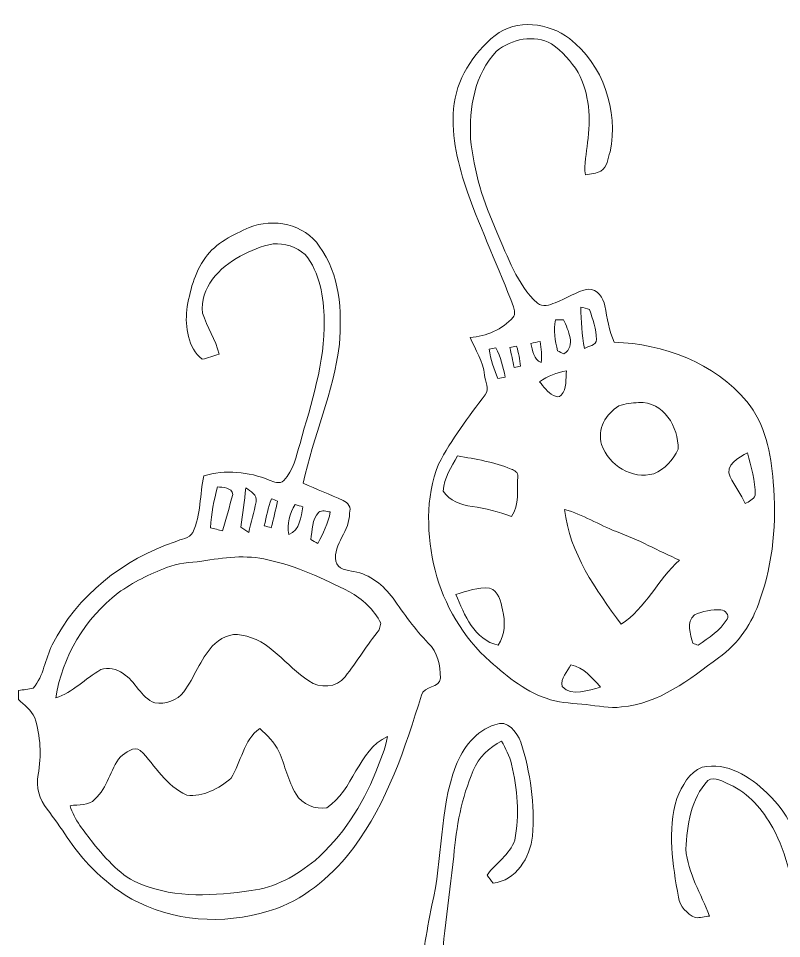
# Model space of a CAD drawing. Header units: centimetres. Extents: x -13 to 13, y -16.3 to 16.4.
# Drawn here: x -12.96 to 4.18, y -4.26 to 16.41 of the extents above; entities that cross this region are included whole.
import ezdxf

# ---------------------------------------------------------------- set-up
doc = ezdxf.new("R2010")
doc.units = ezdxf.units.CM
doc.header["$MEASUREMENT"] = 0
doc.layers.add('Layer 1', color=7, linetype='Continuous')

msp = doc.modelspace()

# ---------------------------------------------------------------- linework, layer by layer
at = {"layer": 'Layer 1', "color": 251, "lineweight": 9}
for points, knots in [([(-2.25337, 16.02365), (-1.7743, 16.40818), (-1.05216, 16.30905), (-0.58332, 15.95415), (-0.58332, 15.95415), (0.17515, 15.37277), (0.51981, 14.33631), (0.32861, 13.40921), (0.32861, 13.40921), (0.27993, 13.26175), (0.2644, 13.07337), (0.12365, 12.97812), (0.12365, 12.97812), (0.01887, 12.91779), (-0.10813, 12.9192), (-0.22384, 12.89239), (-0.22384, 12.89239), (-0.27147, 13.13616), (-0.19174, 13.37852), (-0.17657, 13.62123), (-0.17657, 13.62123), (-0.10566, 14.14969), (-0.13071, 14.71908), (-0.38929, 15.19638), (-0.38929, 15.19638), (-0.5484, 15.44015), (-0.74278, 15.67016), (-0.98372, 15.83632), (-0.98372, 15.83632), (-1.37319, 16.05293), (-1.88507, 15.94851), (-2.2195, 15.67263), (-2.2195, 15.67263), (-2.71551, 15.15581), (-2.84251, 14.39029), (-2.803, 13.70061), (-2.803, 13.70061), (-2.73174, 12.9753), (-2.51901, 12.26798), (-2.21245, 11.60828), (-2.21245, 11.60828), (-1.96515, 11.04842), (-1.77183, 10.43388), (-1.30369, 10.01267), (-1.30369, 10.01267), (-1.19292, 9.91354), (-1.02817, 9.96928), (-0.90647, 10.02008), (-0.90647, 10.02008), (-0.65388, 10.11003), (-0.42704, 10.27478), (-0.16105, 10.32629), (-0.16105, 10.32629), (0.0418, 10.33334), (0.17938, 10.12944), (0.21466, 9.9474), (0.21466, 9.9474), (0.2637, 9.67259), (0.30921, 9.39425), (0.41892, 9.13531), (0.41892, 9.13531), (1.53088, 9.0958), (2.67565, 8.67352), (3.39743, 7.79899), (3.39743, 7.79899), (3.81689, 7.29698), (3.94988, 6.63447), (3.99081, 5.99841), (3.99081, 5.99841), (4.07724, 5.10588), (3.99504, 4.19042), (3.69482, 3.3427), (3.69482, 3.3427), (3.52161, 2.83117), (3.2154, 2.35316), (2.76349, 2.04518), (2.76349, 2.04518), (2.11508, 1.55658), (1.42645, 1.01084), (0.58614, 0.94099), (0.58614, 0.94099), (0.31944, 0.90007), (0.05556, 0.96815), (-0.20867, 0.99214), (-0.20867, 0.99214), (-0.47467, 1.02707), (-0.74807, 1.02036), (-1.00595, 1.10256), (-1.00595, 1.10256), (-1.53088, 1.25496), (-1.96762, 1.60456), (-2.36626, 1.9644), (-2.36626, 1.9644), (-2.97692, 2.4978), (-3.39814, 3.23087), (-3.6038, 4.01121), (-3.6038, 4.01121), (-3.78302, 4.79226), (-3.83452, 5.63822), (-3.52196, 6.39387), (-3.52196, 6.39387), (-3.23727, 6.95373), (-2.85027, 7.45256), (-2.47774, 7.95491), (-2.47774, 7.95491), (-2.36732, 8.08227), (-2.48797, 8.25513), (-2.49079, 8.39695), (-2.49079, 8.39695), (-2.52748, 8.70457), (-2.6947, 8.96421), (-2.81676, 9.24044), (-2.81676, 9.24044), (-2.45375, 9.26443), (-2.08792, 9.41365), (-1.85015, 9.69587), (-1.85015, 9.69587), (-1.78806, 9.76114), (-1.81981, 9.85356), (-1.8438, 9.9273), (-1.8438, 9.9273), (-2.15777, 10.79689), (-2.56699, 11.62874), (-2.87214, 12.50151), (-2.87214, 12.50151), (-3.08487, 13.10159), (-3.23656, 13.73659), (-3.18541, 14.37723), (-3.18541, 14.37723), (-3.1339, 15.02846), (-2.75643, 15.62148), (-2.25337, 16.02365), (-2.25337, 16.02365), (-2.25337, 16.02365), (-2.25337, 16.02365), (-2.25337, 16.02365)], [0, 0, 0, 0, 0.02857143, 0.02857143, 0.02857143, 0.02857143, 0.05714286, 0.05714286, 0.05714286, 0.05714286, 0.08571429, 0.08571429, 0.08571429, 0.08571429, 0.11428571, 0.11428571, 0.11428571, 0.11428571, 0.14285714, 0.14285714, 0.14285714, 0.14285714, 0.17142857, 0.17142857, 0.17142857, 0.17142857, 0.2, 0.2, 0.2, 0.2, 0.22857143, 0.22857143, 0.22857143, 0.22857143, 0.25714286, 0.25714286, 0.25714286, 0.25714286, 0.28571429, 0.28571429, 0.28571429, 0.28571429, 0.31428571, 0.31428571, 0.31428571, 0.31428571, 0.34285714, 0.34285714, 0.34285714, 0.34285714, 0.37142857, 0.37142857, 0.37142857, 0.37142857, 0.4, 0.4, 0.4, 0.4, 0.42857143, 0.42857143, 0.42857143, 0.42857143, 0.45714286, 0.45714286, 0.45714286, 0.45714286, 0.48571429, 0.48571429, 0.48571429, 0.48571429, 0.51428571, 0.51428571, 0.51428571, 0.51428571, 0.54285714, 0.54285714, 0.54285714, 0.54285714, 0.57142857, 0.57142857, 0.57142857, 0.57142857, 0.6, 0.6, 0.6, 0.6, 0.62857143, 0.62857143, 0.62857143, 0.62857143, 0.65714286, 0.65714286, 0.65714286, 0.65714286, 0.68571429, 0.68571429, 0.68571429, 0.68571429, 0.71428571, 0.71428571, 0.71428571, 0.71428571, 0.74285714, 0.74285714, 0.74285714, 0.74285714, 0.77142857, 0.77142857, 0.77142857, 0.77142857, 0.8, 0.8, 0.8, 0.8, 0.82857143, 0.82857143, 0.82857143, 0.82857143, 0.85714286, 0.85714286, 0.85714286, 0.85714286, 0.88571429, 0.88571429, 0.88571429, 0.88571429, 0.91428571, 0.91428571, 0.91428571, 0.91428571, 0.94285714, 0.94285714, 0.94285714, 0.94285714, 1, 1, 1, 1]), ([(-7.77717, 11.70847), (-7.23918, 11.93354), (-6.53645, 11.78855), (-6.20307, 11.28796), (-6.20307, 11.28796), (-5.73882, 10.66072), (-5.68872, 9.83769), (-5.75293, 9.08733), (-5.75293, 9.08733), (-5.88381, 8.01312), (-6.3343, 7.01512), (-6.56679, 5.96525), (-6.56679, 5.96525), (-6.26904, 5.83049), (-5.96107, 5.71971), (-5.6672, 5.57613), (-5.6672, 5.57613), (-5.56419, 5.52851), (-5.47247, 5.42338), (-5.52821, 5.29321), (-5.52821, 5.29321), (-5.50104, 4.8988), (-5.89545, 4.60988), (-5.83548, 4.21124), (-5.83548, 4.21124), (-5.78609, 4.03379), (-5.57583, 4.00451), (-5.42379, 3.98087), (-5.42379, 3.98087), (-5.06113, 3.92267), (-4.76056, 3.67043), (-4.54713, 3.38291), (-4.54713, 3.38291), (-4.29842, 3.03543), (-4.05748, 2.67912), (-3.75444, 2.37503), (-3.75444, 2.37503), (-3.54101, 2.17677), (-3.48245, 1.86844), (-3.48104, 1.58939), (-3.48104, 1.58939), (-3.50362, 1.35656), (-3.84722, 1.41935), (-3.90931, 1.20733), (-3.90931, 1.20733), (-4.27302, 0.01389), (-4.67519, -1.20214), (-5.42837, -2.21426), (-5.42837, -2.21426), (-5.87181, -2.81398), (-6.45813, -3.32163), (-7.16086, -3.58938), (-7.16086, -3.58938), (-8.15887, -3.93687), (-9.2994, -3.92805), (-10.25614, -3.45568), (-10.25614, -3.45568), (-10.68617, -3.25354), (-11.052, -2.9431), (-11.38255, -2.60619), (-11.38255, -2.60619), (-11.74239, -2.22731), (-11.99604, -1.76517), (-12.31918, -1.35736), (-12.31918, -1.35736), (-12.48816, -1.13793), (-12.58165, -0.85889), (-12.51638, -0.58019), (-12.51638, -0.58019), (-12.44336, -0.1558), (-12.46276, 0.28623), (-12.59717, 0.69687), (-12.59717, 0.69687), (-12.66631, 0.8729), (-12.83459, 0.98085), (-12.96265, 1.11032), (-12.96265, 1.11032), (-12.96194, 1.16077), (-12.96088, 1.26131), (-12.96018, 1.31176), (-12.96018, 1.31176), (-12.85011, 1.3294), (-12.73652, 1.33222), (-12.62892, 1.36326), (-12.62892, 1.36326), (-12.3915, 1.63808), (-12.36504, 2.01837), (-12.20347, 2.33375), (-12.20347, 2.33375), (-11.64502, 3.43971), (-10.60715, 4.26239), (-9.44087, 4.65115), (-9.44087, 4.65115), (-9.31351, 4.71747), (-9.11877, 4.71324), (-9.04575, 4.85823), (-9.04575, 4.85823), (-8.85631, 5.25793), (-8.88983, 5.71195), (-8.79916, 6.13388), (-8.79916, 6.13388), (-8.31797, 6.27287), (-7.78775, 6.22666), (-7.32632, 6.0358), (-7.32632, 6.0358), (-7.22577, 5.99947), (-7.09419, 5.93385), (-7.00176, 6.02557), (-7.00176, 6.02557), (-6.79009, 6.25347), (-6.71989, 6.56991), (-6.63664, 6.85919), (-6.63664, 6.85919), (-6.38334, 7.76618), (-6.07325, 8.67952), (-6.09371, 9.63343), (-6.09371, 9.63343), (-6.10359, 10.14708), (-6.18579, 10.69776), (-6.5241, 11.10663), (-6.5241, 11.10663), (-6.71707, 11.2802), (-6.98518, 11.36028), (-7.24235, 11.34088), (-7.24235, 11.34088), (-7.50306, 11.30348), (-7.74824, 11.18636), (-7.98001, 11.0643), (-7.98001, 11.0643), (-8.44744, 10.82159), (-8.89194, 10.35345), (-8.82633, 9.7876), (-8.82633, 9.7876), (-8.72367, 9.47292), (-8.52894, 9.19387), (-8.45591, 8.86755), (-8.45591, 8.86755), (-8.57903, 8.81887), (-8.70496, 8.78041), (-8.83409, 8.75184), (-8.83409, 8.75184), (-9.15794, 9.0136), (-9.21756, 9.47292), (-9.18122, 9.86133), (-9.18122, 9.86133), (-9.11278, 10.2702), (-9.01224, 10.69282), (-8.76282, 11.03325), (-8.76282, 11.03325), (-8.524, 11.36804), (-8.14264, 11.54901), (-7.77717, 11.70847), (-7.77717, 11.70847), (-7.77717, 11.70847), (-7.77717, 11.70847), (-7.77717, 11.70847)], [0, 0, 0, 0, 0.025, 0.025, 0.025, 0.025, 0.05, 0.05, 0.05, 0.05, 0.075, 0.075, 0.075, 0.075, 0.1, 0.1, 0.1, 0.1, 0.125, 0.125, 0.125, 0.125, 0.15, 0.15, 0.15, 0.15, 0.175, 0.175, 0.175, 0.175, 0.2, 0.2, 0.2, 0.2, 0.225, 0.225, 0.225, 0.225, 0.25, 0.25, 0.25, 0.25, 0.275, 0.275, 0.275, 0.275, 0.3, 0.3, 0.3, 0.3, 0.325, 0.325, 0.325, 0.325, 0.35, 0.35, 0.35, 0.35, 0.375, 0.375, 0.375, 0.375, 0.4, 0.4, 0.4, 0.4, 0.425, 0.425, 0.425, 0.425, 0.45, 0.45, 0.45, 0.45, 0.475, 0.475, 0.475, 0.475, 0.5, 0.5, 0.5, 0.5, 0.525, 0.525, 0.525, 0.525, 0.55, 0.55, 0.55, 0.55, 0.575, 0.575, 0.575, 0.575, 0.6, 0.6, 0.6, 0.6, 0.625, 0.625, 0.625, 0.625, 0.65, 0.65, 0.65, 0.65, 0.675, 0.675, 0.675, 0.675, 0.7, 0.7, 0.7, 0.7, 0.725, 0.725, 0.725, 0.725, 0.75, 0.75, 0.75, 0.75, 0.775, 0.775, 0.775, 0.775, 0.8, 0.8, 0.8, 0.8, 0.825, 0.825, 0.825, 0.825, 0.85, 0.85, 0.85, 0.85, 0.875, 0.875, 0.875, 0.875, 0.9, 0.9, 0.9, 0.9, 0.925, 0.925, 0.925, 0.925, 0.95, 0.95, 0.95, 0.95, 1, 1, 1, 1]), ([(-0.32967, 9.92271), (-0.31556, 9.61191), (-0.3071, 9.29865), (-0.24677, 8.99279), (-0.24677, 8.99279), (-0.1681, 9.045), (0.02628, 9.05558), (0.02063, 9.19493), (0.02063, 9.19493), (0.0224, 9.42635), (-0.06333, 9.65213), (-0.13318, 9.87015), (-0.13318, 9.87015), (-0.18221, 9.8832), (-0.28029, 9.90966), (-0.32967, 9.92271), (-0.32967, 9.92271), (-0.32967, 9.92271), (-0.32967, 9.92271), (-0.32967, 9.92271)], [0, 0, 0, 0, 0.16666667, 0.16666667, 0.16666667, 0.16666667, 0.33333333, 0.33333333, 0.33333333, 0.33333333, 0.5, 0.5, 0.5, 0.5, 0.66666667, 0.66666667, 0.66666667, 0.66666667, 1, 1, 1, 1]), ([(-0.90047, 9.6359), (-0.94104, 9.40271), (-0.90647, 9.16459), (-0.84967, 8.93705), (-0.84967, 8.93705), (-0.80275, 8.91623), (-0.75583, 8.89507), (-0.70856, 8.87355), (-0.70856, 8.87355), (-0.42634, 9.04923), (-0.61472, 9.40695), (-0.71632, 9.63625), (-0.71632, 9.63625), (-0.77805, 9.63625), (-0.83909, 9.6359), (-0.90047, 9.6359), (-0.90047, 9.6359), (-0.90047, 9.6359), (-0.90047, 9.6359), (-0.90047, 9.6359)], [0, 0, 0, 0, 0.16666667, 0.16666667, 0.16666667, 0.16666667, 0.33333333, 0.33333333, 0.33333333, 0.33333333, 0.5, 0.5, 0.5, 0.5, 0.66666667, 0.66666667, 0.66666667, 0.66666667, 1, 1, 1, 1]), ([(-1.45398, 9.10744), (-1.40494, 8.94693), (-1.39577, 8.7462), (-1.2162, 8.67423), (-1.2162, 8.67423), (-1.20104, 8.83333), (-1.21762, 8.99349), (-1.23949, 9.15118), (-1.23949, 9.15118), (-1.3111, 9.13601), (-1.38236, 9.12155), (-1.45398, 9.10744), (-1.45398, 9.10744), (-1.45398, 9.10744), (-1.45398, 9.10744), (-1.45398, 9.10744)], [0, 0, 0, 0, 0.2, 0.2, 0.2, 0.2, 0.4, 0.4, 0.4, 0.4, 0.6, 0.6, 0.6, 0.6, 1, 1, 1, 1]), ([(-2.39095, 8.97656), (-2.34509, 8.75078), (-2.28547, 8.52712), (-2.19022, 8.31651), (-2.19022, 8.31651), (-2.13625, 8.3278), (-2.08192, 8.33909), (-2.02724, 8.35038), (-2.02724, 8.35038), (-2.07698, 8.5751), (-2.12743, 8.80299), (-2.23679, 9.0076), (-2.23679, 9.0076), (-2.2883, 8.99737), (-2.3398, 8.98714), (-2.39095, 8.97656), (-2.39095, 8.97656), (-2.39095, 8.97656), (-2.39095, 8.97656), (-2.39095, 8.97656)], [0, 0, 0, 0, 0.16666667, 0.16666667, 0.16666667, 0.16666667, 0.33333333, 0.33333333, 0.33333333, 0.33333333, 0.5, 0.5, 0.5, 0.5, 0.66666667, 0.66666667, 0.66666667, 0.66666667, 1, 1, 1, 1]), ([(-1.92105, 9.01431), (-1.88966, 8.86508), (-1.85826, 8.71691), (-1.8258, 8.56769), (-1.8258, 8.56769), (-1.77783, 8.57686), (-1.72985, 8.58568), (-1.68187, 8.5945), (-1.68187, 8.5945), (-1.70092, 8.74584), (-1.72279, 8.89718), (-1.77148, 9.04253), (-1.77148, 9.04253), (-1.82157, 9.033), (-1.87131, 9.02383), (-1.92105, 9.01431), (-1.92105, 9.01431), (-1.92105, 9.01431), (-1.92105, 9.01431), (-1.92105, 9.01431)], [0, 0, 0, 0, 0.16666667, 0.16666667, 0.16666667, 0.16666667, 0.33333333, 0.33333333, 0.33333333, 0.33333333, 0.5, 0.5, 0.5, 0.5, 0.66666667, 0.66666667, 0.66666667, 0.66666667, 1, 1, 1, 1]), ([(-1.25572, 8.24666), (-1.16505, 8.13201), (-1.07439, 8.00889), (-0.94421, 7.93657), (-0.94421, 7.93657), (-0.8913, 7.91011), (-0.81086, 7.8833), (-0.77135, 7.94504), (-0.77135, 7.94504), (-0.63694, 8.08968), (-0.67046, 8.31298), (-0.64823, 8.49114), (-0.64823, 8.49114), (-0.8666, 8.45551), (-1.07404, 8.3719), (-1.25572, 8.24666), (-1.25572, 8.24666), (-1.25572, 8.24666), (-1.25572, 8.24666), (-1.25572, 8.24666)], [0, 0, 0, 0, 0.16666667, 0.16666667, 0.16666667, 0.16666667, 0.33333333, 0.33333333, 0.33333333, 0.33333333, 0.5, 0.5, 0.5, 0.5, 0.66666667, 0.66666667, 0.66666667, 0.66666667, 1, 1, 1, 1]), ([(0.97031, 7.77853), (0.82073, 7.77006), (0.66692, 7.76018), (0.52828, 7.70127), (0.52828, 7.70127), (0.23442, 7.53158), (0.03439, 7.17739), (0.13917, 6.83414), (0.13917, 6.83414), (0.29792, 6.36847), (0.82426, 6.04145), (1.3118, 6.17938), (1.3118, 6.17938), (1.55698, 6.27463), (1.75171, 6.49159), (1.85578, 6.72725), (1.85578, 6.72725), (1.87589, 7.22396), (1.52912, 7.81521), (0.97031, 7.77853), (0.97031, 7.77853), (0.97031, 7.77853), (0.97031, 7.77853), (0.97031, 7.77853)], [0, 0, 0, 0, 0.14285714, 0.14285714, 0.14285714, 0.14285714, 0.28571429, 0.28571429, 0.28571429, 0.28571429, 0.42857143, 0.42857143, 0.42857143, 0.42857143, 0.57142857, 0.57142857, 0.57142857, 0.57142857, 0.71428571, 0.71428571, 0.71428571, 0.71428571, 1, 1, 1, 1]), ([(3.02349, 6.10989), (3.13991, 5.91127), (3.26585, 5.7176), (3.36357, 5.5077), (3.36357, 5.5077), (3.44717, 5.5525), (3.55336, 5.59765), (3.59076, 5.69467), (3.59076, 5.69467), (3.59358, 6.02063), (3.49903, 6.33708), (3.41825, 6.64928), (3.41825, 6.64928), (3.22563, 6.55333), (2.90319, 6.36671), (3.02349, 6.10989), (3.02349, 6.10989), (3.02349, 6.10989), (3.02349, 6.10989), (3.02349, 6.10989)], [0, 0, 0, 0, 0.16666667, 0.16666667, 0.16666667, 0.16666667, 0.33333333, 0.33333333, 0.33333333, 0.33333333, 0.5, 0.5, 0.5, 0.5, 0.66666667, 0.66666667, 0.66666667, 0.66666667, 1, 1, 1, 1]), ([(-3.09686, 6.57873), (-3.2408, 6.33425), (-3.40519, 6.08272), (-3.41965, 5.79098), (-3.41965, 5.79098), (-3.28172, 5.56837), (-3.01749, 5.48124), (-2.77231, 5.4449), (-2.77231, 5.4449), (-2.46786, 5.40327), (-2.16976, 5.32602), (-1.8819, 5.21842), (-1.8819, 5.21842), (-1.69351, 5.48053), (-1.76971, 5.81673), (-1.74079, 6.118), (-1.74079, 6.118), (-1.72914, 6.20761), (-1.82298, 6.25841), (-1.89213, 6.28451), (-1.89213, 6.28451), (-2.27665, 6.44185), (-2.68976, 6.50923), (-3.09686, 6.57873), (-3.09686, 6.57873), (-3.09686, 6.57873), (-3.09686, 6.57873), (-3.09686, 6.57873)], [0, 0, 0, 0, 0.125, 0.125, 0.125, 0.125, 0.25, 0.25, 0.25, 0.25, 0.375, 0.375, 0.375, 0.375, 0.5, 0.5, 0.5, 0.5, 0.625, 0.625, 0.625, 0.625, 0.75, 0.75, 0.75, 0.75, 1, 1, 1, 1]), ([(-8.49154, 5.88658), (-8.56633, 5.5846), (-8.633, 5.27874), (-8.64959, 4.96689), (-8.64959, 4.96689), (-8.55716, 4.94008), (-8.46861, 4.91997), (-8.37407, 4.89351), (-8.37407, 4.89351), (-8.30139, 5.16797), (-8.21532, 5.43961), (-8.14899, 5.71513), (-8.14899, 5.71513), (-8.16416, 5.876), (-8.37054, 5.86859), (-8.49154, 5.88658), (-8.49154, 5.88658), (-8.49154, 5.88658), (-8.49154, 5.88658), (-8.49154, 5.88658)], [0, 0, 0, 0, 0.16666667, 0.16666667, 0.16666667, 0.16666667, 0.33333333, 0.33333333, 0.33333333, 0.33333333, 0.5, 0.5, 0.5, 0.5, 0.66666667, 0.66666667, 0.66666667, 0.66666667, 1, 1, 1, 1]), ([(-7.85231, 5.85977), (-7.88723, 5.5659), (-7.92498, 5.27275), (-7.96731, 4.97994), (-7.96731, 4.97994), (-7.90805, 4.93796), (-7.84878, 4.89633), (-7.78881, 4.85541), (-7.78881, 4.85541), (-7.74365, 5.0886), (-7.66639, 5.31473), (-7.62265, 5.54791), (-7.62265, 5.54791), (-7.59372, 5.69961), (-7.74612, 5.78886), (-7.85231, 5.85977), (-7.85231, 5.85977), (-7.85231, 5.85977), (-7.85231, 5.85977), (-7.85231, 5.85977)], [0, 0, 0, 0, 0.16666667, 0.16666667, 0.16666667, 0.16666667, 0.33333333, 0.33333333, 0.33333333, 0.33333333, 0.5, 0.5, 0.5, 0.5, 0.66666667, 0.66666667, 0.66666667, 0.66666667, 1, 1, 1, 1]), ([(-7.27869, 5.61741), (-7.35066, 5.42021), (-7.39087, 5.21348), (-7.43956, 5.00957), (-7.43956, 5.00957), (-7.38805, 4.99511), (-7.3369, 4.981), (-7.28504, 4.96653), (-7.28504, 4.96653), (-7.2293, 5.16409), (-7.18556, 5.36447), (-7.14393, 5.5652), (-7.14393, 5.5652), (-7.18909, 5.58284), (-7.23389, 5.60012), (-7.27869, 5.61741), (-7.27869, 5.61741), (-7.27869, 5.61741), (-7.27869, 5.61741), (-7.27869, 5.61741)], [0, 0, 0, 0, 0.16666667, 0.16666667, 0.16666667, 0.16666667, 0.33333333, 0.33333333, 0.33333333, 0.33333333, 0.5, 0.5, 0.5, 0.5, 0.66666667, 0.66666667, 0.66666667, 0.66666667, 1, 1, 1, 1]), ([(-6.74459, 5.48829), (-6.87088, 5.28474), (-6.93897, 5.05226), (-6.88605, 4.81202), (-6.88605, 4.81202), (-6.63664, 4.91044), (-6.61688, 5.2096), (-6.57067, 5.43432), (-6.57067, 5.43432), (-6.62887, 5.45266), (-6.68673, 5.47065), (-6.74459, 5.48829), (-6.74459, 5.48829), (-6.74459, 5.48829), (-6.74459, 5.48829), (-6.74459, 5.48829)], [0, 0, 0, 0, 0.2, 0.2, 0.2, 0.2, 0.4, 0.4, 0.4, 0.4, 0.6, 0.6, 0.6, 0.6, 1, 1, 1, 1]), ([(-0.69268, 5.3754), (-0.58367, 4.3908), (0.01393, 3.57483), (0.57555, 2.79695), (0.57555, 2.79695), (1.13259, 3.16066), (1.39754, 3.80272), (1.88965, 4.23593), (1.88965, 4.23593), (1.41659, 4.4476), (0.96185, 4.7016), (0.47325, 4.87799), (0.47325, 4.87799), (0.07743, 5.02686), (-0.28099, 5.26851), (-0.69268, 5.3754), (-0.69268, 5.3754), (-0.69268, 5.3754), (-0.69268, 5.3754), (-0.69268, 5.3754)], [0, 0, 0, 0, 0.16666667, 0.16666667, 0.16666667, 0.16666667, 0.33333333, 0.33333333, 0.33333333, 0.33333333, 0.5, 0.5, 0.5, 0.5, 0.66666667, 0.66666667, 0.66666667, 0.66666667, 1, 1, 1, 1]), ([(-6.21718, 5.31332), (-6.37382, 5.15386), (-6.36041, 4.9048), (-6.39498, 4.69948), (-6.39498, 4.69948), (-6.34242, 4.67126), (-6.28985, 4.64233), (-6.23729, 4.6134), (-6.23729, 4.6134), (-6.11876, 4.83812), (-6.00164, 5.06778), (-5.95683, 5.32072), (-5.95683, 5.32072), (-6.0415, 5.32848), (-6.14239, 5.37435), (-6.21718, 5.31332), (-6.21718, 5.31332), (-6.21718, 5.31332), (-6.21718, 5.31332), (-6.21718, 5.31332)], [0, 0, 0, 0, 0.16666667, 0.16666667, 0.16666667, 0.16666667, 0.33333333, 0.33333333, 0.33333333, 0.33333333, 0.5, 0.5, 0.5, 0.5, 0.66666667, 0.66666667, 0.66666667, 0.66666667, 1, 1, 1, 1]), ([(-8.84361, 4.21124), (-9.10961, 4.18795), (-9.3816, 4.16961), (-9.63348, 4.07365), (-9.63348, 4.07365), (-10.01413, 3.92161), (-10.38878, 3.7431), (-10.72074, 3.50074), (-10.72074, 3.50074), (-11.46687, 2.93065), (-11.97487, 2.06811), (-12.1255, 1.14172), (-12.1255, 1.14172), (-11.74133, 1.26766), (-11.45946, 1.57987), (-11.11444, 1.77742), (-11.11444, 1.77742), (-10.94899, 1.84163), (-10.75214, 1.79471), (-10.61138, 1.69205), (-10.61138, 1.69205), (-10.33057, 1.51813), (-10.21838, 1.14877), (-9.89771, 1.03095), (-9.89771, 1.03095), (-9.65818, 0.99285), (-9.39254, 1.08668), (-9.24578, 1.28283), (-9.24578, 1.28283), (-9.00765, 1.60809), (-8.87995, 2.0032), (-8.60655, 2.30447), (-8.60655, 2.30447), (-8.43898, 2.47522), (-8.19874, 2.61809), (-7.94967, 2.55459), (-7.94967, 2.55459), (-7.31362, 2.45864), (-6.94955, 1.85257), (-6.44049, 1.52695), (-6.44049, 1.52695), (-6.1999, 1.34986), (-5.81219, 1.36961), (-5.62557, 1.61585), (-5.62557, 1.61585), (-5.35464, 1.9584), (-5.12816, 2.33446), (-4.85511, 2.67595), (-4.85511, 2.67595), (-4.85511, 2.67595), (-4.82442, 2.81988), (-4.82442, 2.81988), (-4.82442, 2.81988), (-4.96482, 3.12927), (-5.24034, 3.36104), (-5.52821, 3.52967), (-5.52821, 3.52967), (-6.11276, 3.82565), (-6.71495, 4.10399), (-7.35807, 4.24687), (-7.35807, 4.24687), (-7.84596, 4.36399), (-8.35607, 4.30014), (-8.84361, 4.21124), (-8.84361, 4.21124), (-8.84361, 4.21124), (-8.84361, 4.21124), (-8.84361, 4.21124)], [0, 0, 0, 0, 0.05555556, 0.05555556, 0.05555556, 0.05555556, 0.11111111, 0.11111111, 0.11111111, 0.11111111, 0.16666667, 0.16666667, 0.16666667, 0.16666667, 0.22222222, 0.22222222, 0.22222222, 0.22222222, 0.27777778, 0.27777778, 0.27777778, 0.27777778, 0.33333333, 0.33333333, 0.33333333, 0.33333333, 0.38888889, 0.38888889, 0.38888889, 0.38888889, 0.44444444, 0.44444444, 0.44444444, 0.44444444, 0.5, 0.5, 0.5, 0.5, 0.55555556, 0.55555556, 0.55555556, 0.55555556, 0.61111111, 0.61111111, 0.61111111, 0.61111111, 0.66666667, 0.66666667, 0.66666667, 0.66666667, 0.72222222, 0.72222222, 0.72222222, 0.72222222, 0.77777778, 0.77777778, 0.77777778, 0.77777778, 0.83333333, 0.83333333, 0.83333333, 0.83333333, 0.88888889, 0.88888889, 0.88888889, 0.88888889, 1, 1, 1, 1]), ([(-3.13496, 3.46758), (-2.94446, 3.01073), (-2.72362, 2.44523), (-2.18246, 2.3267), (-2.18246, 2.3267), (-2.03289, 2.56306), (-2.01877, 2.85269), (-2.08721, 3.11974), (-2.08721, 3.11974), (-2.12919, 3.30389), (-2.168, 3.54802), (-2.3772, 3.60975), (-2.3772, 3.60975), (-2.63825, 3.63515), (-2.88872, 3.5392), (-3.13496, 3.46758), (-3.13496, 3.46758), (-3.13496, 3.46758), (-3.13496, 3.46758), (-3.13496, 3.46758)], [0, 0, 0, 0, 0.16666667, 0.16666667, 0.16666667, 0.16666667, 0.33333333, 0.33333333, 0.33333333, 0.33333333, 0.5, 0.5, 0.5, 0.5, 0.66666667, 0.66666667, 0.66666667, 0.66666667, 1, 1, 1, 1]), ([(2.22373, 3.00897), (2.0223, 2.85057), (2.14153, 2.57082), (2.18845, 2.37221), (2.18845, 2.37221), (2.22902, 2.35704), (2.26995, 2.34116), (2.31122, 2.32564), (2.31122, 2.32564), (2.54582, 2.49533), (2.8023, 2.65655), (2.95787, 2.90949), (2.95787, 2.90949), (3.0182, 3.0132), (2.91695, 3.1074), (2.81923, 3.12362), (2.81923, 3.12362), (2.61673, 3.1335), (2.40576, 3.09505), (2.22373, 3.00897), (2.22373, 3.00897), (2.22373, 3.00897), (2.22373, 3.00897), (2.22373, 3.00897)], [0, 0, 0, 0, 0.14285714, 0.14285714, 0.14285714, 0.14285714, 0.28571429, 0.28571429, 0.28571429, 0.28571429, 0.42857143, 0.42857143, 0.42857143, 0.42857143, 0.57142857, 0.57142857, 0.57142857, 0.57142857, 0.71428571, 0.71428571, 0.71428571, 0.71428571, 1, 1, 1, 1]), ([(-0.55016, 1.88749), (-0.62954, 1.73615), (-0.7964, 1.58375), (-0.74736, 1.3996), (-0.74736, 1.3996), (-0.52335, 1.15971), (-0.15752, 1.32234), (0.11624, 1.38478), (0.11624, 1.38478), (-0.06827, 1.59363), (-0.26476, 1.82258), (-0.55016, 1.88749)], [0, 0, 0, 0, 0.25, 0.25, 0.25, 0.25, 0.5, 0.5, 0.5, 0.5, 1, 1, 1, 1]), ([(-2.2576, 0.53988), (-1.97397, 0.66935), (-1.76513, 0.37584), (-1.67482, 0.149), (-1.67482, 0.149), (-1.46244, -0.52974), (-1.35555, -1.25082), (-1.41658, -1.96202), (-1.41658, -1.96202), (-1.46315, -2.44639), (-1.78241, -2.95615), (-2.30064, -3.02141), (-2.30064, -3.02141), (-2.34404, -2.95897), (-2.38778, -2.89688), (-2.43188, -2.8355), (-2.43188, -2.8355), (-2.24102, -2.56104), (-1.91929, -2.38077), (-1.81169, -2.05198), (-1.81169, -2.05198), (-1.69951, -1.48824), (-1.7549, -0.90051), (-1.88578, -0.34454), (-1.88578, -0.34454), (-1.9267, -0.15897), (-2.02301, 0.00789), (-2.10909, 0.1744), (-2.10909, 0.1744), (-2.38425, 0.02659), (-2.63014, -0.19249), (-2.74444, -0.48988), (-2.74444, -0.48988), (-3.0069, -1.09595), (-3.12544, -1.75635), (-3.18259, -2.41146), (-3.18259, -2.41146), (-3.28242, -3.40488), (-3.47822, -4.39301), (-3.44435, -5.39596), (-3.44435, -5.39596), (-3.44117, -5.50426), (-3.36004, -5.60868), (-3.24891, -5.62174), (-3.24891, -5.62174), (-2.96528, -5.65384), (-2.68694, -5.572), (-2.40683, -5.54236), (-2.40683, -5.54236), (-2.45692, -5.96076), (-2.422, -6.38268), (-2.45269, -6.80178), (-2.45269, -6.80178), (-1.0758, -7.63081), (-0.19315, -9.24935), (-0.34661, -10.86402), (-0.34661, -10.86402), (-0.54275, -12.37108), (-1.34744, -13.83405), (-2.63684, -14.67155), (-2.63684, -14.67155), (-3.20199, -15.05255), (-3.85498, -15.31572), (-4.53549, -15.38486), (-4.53549, -15.38486), (-5.12498, -15.46459), (-5.76563, -15.48611), (-6.3082, -15.20459), (-6.3082, -15.20459), (-6.8737, -14.89168), (-7.39299, -14.48422), (-7.78951, -13.97058), (-7.78951, -13.97058), (-8.2513, -13.37262), (-8.64359, -12.67306), (-8.68521, -11.90153), (-8.68521, -11.90153), (-8.74766, -10.94727), (-8.7085, -9.95173), (-8.3155, -9.0645), (-8.3155, -9.0645), (-7.89499, -8.05908), (-6.99259, -7.31895), (-5.984, -6.95065), (-5.984, -6.95065), (-5.72717, -6.87233), (-5.49222, -6.69524), (-5.40615, -6.43277), (-5.40615, -6.43277), (-5.3056, -6.08811), (-5.31725, -5.72298), (-5.26574, -5.37056), (-5.26574, -5.37056), (-5.25339, -5.2933), (-5.21424, -5.20758), (-5.12744, -5.19558), (-5.12744, -5.19558), (-4.708, -5.13596), (-4.32876, -5.36421), (-3.91672, -5.38255), (-3.91672, -5.38255), (-3.91813, -4.75073), (-3.7936, -4.12914), (-3.6733, -3.51177), (-3.6733, -3.51177), (-3.42318, -2.4806), (-3.51561, -1.38523), (-3.13496, -0.38299), (-3.13496, -0.38299), (-2.97974, 0.01883), (-2.68447, 0.4097), (-2.2576, 0.53988), (-2.2576, 0.53988), (-2.2576, 0.53988), (-2.2576, 0.53988), (-2.2576, 0.53988)], [0, 0, 0, 0, 0.03333333, 0.03333333, 0.03333333, 0.03333333, 0.06666667, 0.06666667, 0.06666667, 0.06666667, 0.1, 0.1, 0.1, 0.1, 0.13333333, 0.13333333, 0.13333333, 0.13333333, 0.16666667, 0.16666667, 0.16666667, 0.16666667, 0.2, 0.2, 0.2, 0.2, 0.23333333, 0.23333333, 0.23333333, 0.23333333, 0.26666667, 0.26666667, 0.26666667, 0.26666667, 0.3, 0.3, 0.3, 0.3, 0.33333333, 0.33333333, 0.33333333, 0.33333333, 0.36666667, 0.36666667, 0.36666667, 0.36666667, 0.4, 0.4, 0.4, 0.4, 0.43333333, 0.43333333, 0.43333333, 0.43333333, 0.46666667, 0.46666667, 0.46666667, 0.46666667, 0.5, 0.5, 0.5, 0.5, 0.53333333, 0.53333333, 0.53333333, 0.53333333, 0.56666667, 0.56666667, 0.56666667, 0.56666667, 0.6, 0.6, 0.6, 0.6, 0.63333333, 0.63333333, 0.63333333, 0.63333333, 0.66666667, 0.66666667, 0.66666667, 0.66666667, 0.7, 0.7, 0.7, 0.7, 0.73333333, 0.73333333, 0.73333333, 0.73333333, 0.76666667, 0.76666667, 0.76666667, 0.76666667, 0.8, 0.8, 0.8, 0.8, 0.83333333, 0.83333333, 0.83333333, 0.83333333, 0.86666667, 0.86666667, 0.86666667, 0.86666667, 0.9, 0.9, 0.9, 0.9, 0.93333333, 0.93333333, 0.93333333, 0.93333333, 1, 1, 1, 1]), ([(-8.18533, -0.65815), (-8.45379, -0.8924), (-8.8161, -1.08819), (-9.18193, -1.04092), (-9.18193, -1.04092), (-9.64195, -0.84054), (-9.88395, -0.37699), (-10.22474, -0.03691), (-10.22474, -0.03691), (-10.37573, 0.07421), (-10.556, -0.09653), (-10.67065, -0.18085), (-10.67065, -0.18085), (-10.90454, -0.47118), (-10.9571, -0.87652), (-11.24215, -1.12876), (-11.24215, -1.12876), (-11.38326, -1.29457), (-11.6101, -1.24588), (-11.8006, -1.27834), (-11.8006, -1.27834), (-11.70958, -1.60113), (-11.48027, -1.85689), (-11.28519, -2.12112), (-11.28519, -2.12112), (-10.97686, -2.48237), (-10.6576, -2.87854), (-10.19616, -3.0454), (-10.19616, -3.0454), (-9.41829, -3.36431), (-8.55151, -3.30399), (-7.7373, -3.1851), (-7.7373, -3.1851), (-7.19826, -3.12301), (-6.71284, -2.84502), (-6.29973, -2.50636), (-6.29973, -2.50636), (-5.68555, -1.97331), (-5.23893, -1.27093), (-4.93588, -0.52057), (-4.93588, -0.52057), (-4.83359, -0.26057), (-4.71469, -0.00269), (-4.67413, 0.276), (-4.67413, 0.276), (-5.34406, -0.04326), (-5.43296, -0.93191), (-6.03339, -1.32737), (-6.03339, -1.32737), (-6.29162, -1.36371), (-6.59324, -1.25647), (-6.72377, -1.01799), (-6.72377, -1.01799), (-6.90898, -0.72483), (-6.97036, -0.37699), (-7.11006, -0.06302), (-7.11006, -0.06302), (-7.20637, 0.14406), (-7.37394, 0.30528), (-7.54045, 0.45662), (-7.54045, 0.45662), (-7.91052, 0.19451), (-7.95391, -0.3015), (-8.18533, -0.65815)], [0, 0, 0, 0, 0.05882353, 0.05882353, 0.05882353, 0.05882353, 0.11764706, 0.11764706, 0.11764706, 0.11764706, 0.17647059, 0.17647059, 0.17647059, 0.17647059, 0.23529412, 0.23529412, 0.23529412, 0.23529412, 0.29411765, 0.29411765, 0.29411765, 0.29411765, 0.35294118, 0.35294118, 0.35294118, 0.35294118, 0.41176471, 0.41176471, 0.41176471, 0.41176471, 0.47058824, 0.47058824, 0.47058824, 0.47058824, 0.52941176, 0.52941176, 0.52941176, 0.52941176, 0.58823529, 0.58823529, 0.58823529, 0.58823529, 0.64705882, 0.64705882, 0.64705882, 0.64705882, 0.70588235, 0.70588235, 0.70588235, 0.70588235, 0.76470588, 0.76470588, 0.76470588, 0.76470588, 0.82352941, 0.82352941, 0.82352941, 0.82352941, 0.88235294, 0.88235294, 0.88235294, 0.88235294, 1, 1, 1, 1]), ([(2.39836, -0.41192), (2.95646, -0.29197), (3.46552, -0.62605), (3.85251, -0.988), (3.85251, -0.988), (4.38592, -1.49036), (4.67167, -2.20685), (4.78173, -2.91981), (4.78173, -2.91981), (4.94789, -3.90018), (4.84065, -4.89784), (4.88827, -5.88526), (4.88827, -5.88526), (4.90344, -5.98827), (4.99022, -6.062), (5.06537, -6.12621), (5.06537, -6.12621), (5.32078, -6.19394), (5.58889, -6.04648), (5.8443, -6.08917), (5.8443, -6.08917), (6.232, -6.28037), (6.07502, -6.77179), (6.10042, -7.11046), (6.10042, -7.11046), (6.12405, -7.27415), (6.03868, -7.51757), (6.21189, -7.62199), (6.21189, -7.62199), (6.35406, -7.70242), (6.51422, -7.74546), (6.66451, -7.80967), (6.66451, -7.80967), (7.37289, -8.07813), (7.96272, -8.60871), (8.37195, -9.23983), (8.37195, -9.23983), (8.61502, -9.59754), (8.80586, -9.98701), (9.00659, -10.36942), (9.00659, -10.36942), (9.18299, -10.6841), (9.18934, -11.0584), (9.24649, -11.40553), (9.24649, -11.40553), (9.28671, -11.57275), (9.49343, -11.50713), (9.6169, -11.51665), (9.6169, -11.51665), (9.4264, -11.7061), (9.14348, -11.85638), (9.11843, -12.15659), (9.11843, -12.15659), (9.25637, -12.2208), (9.39642, -12.28536), (9.53365, -12.35309), (9.53365, -12.35309), (9.53083, -12.38519), (9.52836, -12.41765), (9.52624, -12.45081), (9.52624, -12.45081), (9.40735, -12.49985), (9.24261, -12.52666), (9.18757, -12.66353), (9.18757, -12.66353), (9.10009, -12.92812), (9.05952, -13.20611), (8.99672, -13.47739), (8.99672, -13.47739), (9.08033, -13.51373), (9.16535, -13.5483), (9.25037, -13.58252), (9.25037, -13.58252), (9.25143, -13.63191), (9.25284, -13.68165), (9.2546, -13.73175), (9.2546, -13.73175), (9.10608, -13.77267), (8.93393, -13.7455), (8.80128, -13.83158), (8.80128, -13.83158), (8.55539, -14.1512), (8.37619, -14.52479), (8.08056, -14.80631), (8.08056, -14.80631), (7.59478, -15.34006), (6.97495, -15.74223), (6.29727, -15.98776), (6.29727, -15.98776), (5.47141, -16.32431), (4.55701, -16.28198), (3.68424, -16.24564), (3.68424, -16.24564), (3.15261, -16.18461), (2.69435, -15.86746), (2.32745, -15.49563), (2.32745, -15.49563), (1.93763, -15.13227), (1.65154, -14.67684), (1.37142, -14.22846), (1.37142, -14.22846), (1.21867, -13.94659), (1.02887, -13.67213), (0.98866, -13.34581), (0.98866, -13.34581), (0.92551, -13.08228), (0.91493, -12.78842), (0.74101, -12.56652), (0.74101, -12.56652), (0.63517, -12.45857), (0.49583, -12.39966), (0.36177, -12.33616), (0.36177, -12.33616), (0.36706, -12.29876), (0.37271, -12.26137), (0.37835, -12.22468), (0.37835, -12.22468), (0.5057, -12.22397), (0.63447, -12.22609), (0.76217, -12.21903), (0.76217, -12.21903), (0.71067, -11.91177), (0.61189, -11.61508), (0.54557, -11.31169), (0.54557, -11.31169), (0.54063, -10.96632), (0.58085, -10.61778), (0.51699, -10.27558), (0.51699, -10.27558), (0.62283, -10.19621), (0.75512, -10.126), (0.77346, -9.97713), (0.77346, -9.97713), (1.01582, -9.19996), (1.53406, -8.54803), (2.1119, -7.98993), (2.1119, -7.98993), (2.43187, -7.6742), (2.89014, -7.53626), (3.19282, -7.20218), (3.19282, -7.20218), (3.31876, -6.94324), (3.16636, -6.64091), (3.14626, -6.36998), (3.14626, -6.36998), (3.53325, -6.14597), (3.99327, -6.1636), (4.42118, -6.09658), (4.42118, -6.09658), (4.49492, -6.08529), (4.58206, -6.05742), (4.61134, -5.98087), (4.61134, -5.98087), (4.71294, -5.2365), (4.64521, -4.48332), (4.55454, -3.74179), (4.55454, -3.74179), (4.44236, -3.06763), (4.30866, -2.38147), (3.9841, -1.77258), (3.9841, -1.77258), (3.75444, -1.37182), (3.444, -0.994), (3.01291, -0.80174), (3.01291, -0.80174), (2.86791, -0.74388), (2.68129, -0.60665), (2.52712, -0.7153), (2.52712, -0.7153), (2.13942, -1.121), (2.06357, -1.71896), (2.02794, -2.25483), (2.02794, -2.25483), (2.0798, -2.79422), (2.3726, -3.26236), (2.56487, -3.75766), (2.56487, -3.75766), (2.45833, -3.77318), (2.35003, -3.80282), (2.24278, -3.79329), (2.24278, -3.79329), (2.05581, -3.70898), (1.89707, -3.54105), (1.8646, -3.33397), (1.8646, -3.33397), (1.73619, -2.60655), (1.60955, -1.83502), (1.83145, -1.11359), (1.83145, -1.11359), (1.94645, -0.83842), (2.09991, -0.52198), (2.39836, -0.41192), (2.39836, -0.41192), (2.39836, -0.41192), (2.39836, -0.41192), (2.39836, -0.41192)], [0, 0, 0, 0, 0.02, 0.02, 0.02, 0.02, 0.04, 0.04, 0.04, 0.04, 0.06, 0.06, 0.06, 0.06, 0.08, 0.08, 0.08, 0.08, 0.1, 0.1, 0.1, 0.1, 0.12, 0.12, 0.12, 0.12, 0.14, 0.14, 0.14, 0.14, 0.16, 0.16, 0.16, 0.16, 0.18, 0.18, 0.18, 0.18, 0.2, 0.2, 0.2, 0.2, 0.22, 0.22, 0.22, 0.22, 0.24, 0.24, 0.24, 0.24, 0.26, 0.26, 0.26, 0.26, 0.28, 0.28, 0.28, 0.28, 0.3, 0.3, 0.3, 0.3, 0.32, 0.32, 0.32, 0.32, 0.34, 0.34, 0.34, 0.34, 0.36, 0.36, 0.36, 0.36, 0.38, 0.38, 0.38, 0.38, 0.4, 0.4, 0.4, 0.4, 0.42, 0.42, 0.42, 0.42, 0.44, 0.44, 0.44, 0.44, 0.46, 0.46, 0.46, 0.46, 0.48, 0.48, 0.48, 0.48, 0.5, 0.5, 0.5, 0.5, 0.52, 0.52, 0.52, 0.52, 0.54, 0.54, 0.54, 0.54, 0.56, 0.56, 0.56, 0.56, 0.58, 0.58, 0.58, 0.58, 0.6, 0.6, 0.6, 0.6, 0.62, 0.62, 0.62, 0.62, 0.64, 0.64, 0.64, 0.64, 0.66, 0.66, 0.66, 0.66, 0.68, 0.68, 0.68, 0.68, 0.7, 0.7, 0.7, 0.7, 0.72, 0.72, 0.72, 0.72, 0.74, 0.74, 0.74, 0.74, 0.76, 0.76, 0.76, 0.76, 0.78, 0.78, 0.78, 0.78, 0.8, 0.8, 0.8, 0.8, 0.82, 0.82, 0.82, 0.82, 0.84, 0.84, 0.84, 0.84, 0.86, 0.86, 0.86, 0.86, 0.88, 0.88, 0.88, 0.88, 0.9, 0.9, 0.9, 0.9, 0.92, 0.92, 0.92, 0.92, 0.94, 0.94, 0.94, 0.94, 0.96, 0.96, 0.96, 0.96, 1, 1, 1, 1])]:
    msp.add_open_spline(points, degree=3, knots=knots, dxfattribs=at)

doc.saveas('drawing.dxf')
